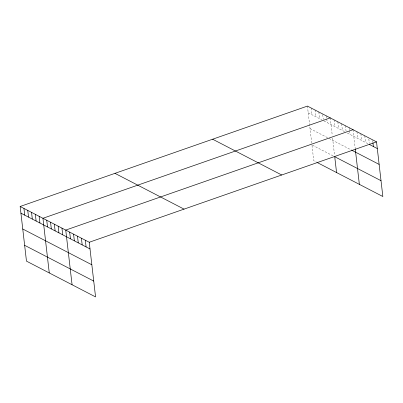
<?xml version="1.0" encoding="UTF-8"?>
<svg xmlns="http://www.w3.org/2000/svg" width="403" height="403" viewBox="0 0 403 403"><rect width="100%" height="100%" fill="white"/><g stroke="black" fill="none" stroke-linecap="round" stroke-linejoin="round"><path stroke-width="0.3" stroke-dasharray="2.02 1.51" d="M308.214 112.785L321.785 119.817M323.957 120.94L345.124 131.902M347.295 133.03L368.004 143.75M310.043 128.612L328.5 138.169M329.044 138.451L351.844 150.259M312.471 145.196L333.644 156.163M317.559 162.711L313.761 160.742L311.932 144.919M372.679 140.446L372.891 142.274M368.836 139.03L369.329 143.292M364.78 135.786L365.556 142.486M360.866 133.756L361.642 140.456M356.952 131.731L357.728 138.431M353.038 129.701L355.169 148.123M349.235 127.731L349.517 130.169M349.587 130.779L350.011 134.436M345.436 125.766L346.071 131.247M341.638 123.797L342.409 130.496M337.835 121.827L338.611 128.532M334.037 119.862L334.812 126.562M330.238 117.893L332.233 135.146M332.571 138.078L334.591 155.518M326.435 115.923L326.717 118.361M326.788 118.971L327.211 122.628M322.707 114.568L323.271 119.439M318.838 111.989L319.614 118.689M315.035 110.019L315.811 116.724M311.237 108.054L312.013 114.754M307.439 106.085L311.791 143.71"/><path stroke-width="0.6" d="M20.15 206.477L89.239 242.258L95.561 296.915L26.472 261.134L20.15 206.477L307.439 106.085L376.528 141.866L382.85 196.523L317.559 162.711M330.238 117.893L42.95 218.285L49.272 272.942M353.038 129.701L65.749 230.093L72.072 284.75M89.239 242.258L376.528 141.866M369.47 144.511L377.304 148.566M351.844 150.259L379.132 164.394M381.021 180.695L334.727 156.727L336.56 172.549M212.633 139.216L281.722 174.998M114.956 173.345L184.045 209.127M20.926 213.177L90.015 248.958M22.754 229.005L91.844 264.786M24.643 245.311L93.733 281.087M372.961 142.884L373.385 146.541M355.234 148.712L359.36 184.357M85.325 240.228L86.101 246.933M81.411 238.203L82.187 244.903M77.492 236.173L78.268 242.878M73.578 234.148L74.353 240.848M69.664 232.118L70.439 238.823M61.951 228.123L62.722 234.828M58.148 226.159L58.924 232.858M54.35 224.189L55.125 230.889M50.551 222.219L51.327 228.924M46.748 220.255L47.524 226.954M39.151 216.315L39.927 223.02M35.348 214.351L36.124 221.051M31.55 212.381L32.326 219.081M27.752 210.411L28.527 217.116M23.948 208.447L24.724 215.147"/></g></svg>
